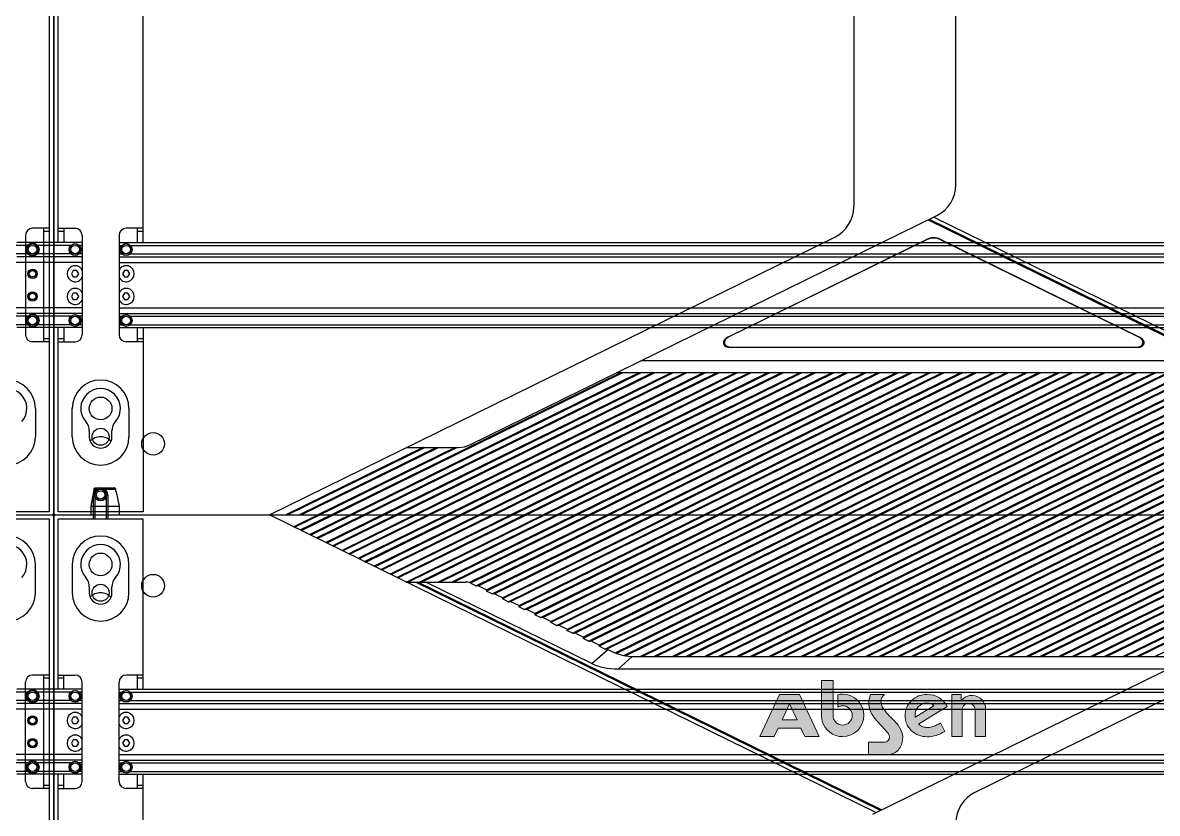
# Model space of a CAD drawing. Header units: millimetres. Extents: x 710 to 26878, y 589 to 5187.
# Drawn here: x 15394 to 15794, y 2819.8 to 3098.6 of the extents above; entities that cross this region are included whole.
import ezdxf

# ---------------------------------------------------------------- set-up
doc = ezdxf.new("R2010")
doc.units = ezdxf.units.MM
doc.layers.add('02___PRT_ALL_AXES', color=7, linetype='Continuous')
doc.layers.add('图层 1', color=7, linetype='Continuous', lineweight=18)

# ---------------------------------------------------------------- blocks, each defined once
blk = doc.blocks.new('6RYFH')
at = {"true_color": 0xf58220}
h = blk.add_hatch(color=30, dxfattribs=at)
edge = h.paths.add_edge_path()
edge.add_spline(control_points=[(11711.51, 2151.04), (11711.66, 2150.63), (11711.88, 2150.25), (11712.16, 2149.93), (11712.78, 2149.22), (11713.7, 2148.77), (11714.71, 2148.77), (11716.58, 2148.77), (11718.1, 2150.29), (11718.1, 2152.16), (11718.1, 2154.03), (11716.58, 2155.56), (11714.71, 2155.56), (11714.1, 2155.56), (11713.53, 2155.39), (11713.03, 2155.11), (11713.03, 2155.11), (11713.03, 2159.46), (11713.03, 2159.46), (11713.59, 2159.59), (11714.16, 2159.65), (11714.71, 2159.65), (11718.84, 2159.65), (11722.2, 2156.29), (11722.2, 2152.16), (11722.2, 2148.04), (11718.84, 2144.67), (11714.71, 2144.67), (11711.3, 2144.67), (11708.41, 2146.98), (11707.51, 2150.11), (11707.22, 2151.13), (11707.22, 2152.1), (11707.22, 2153.16), (11707.22, 2153.16), (11707.22, 2154.37), (11707.22, 2154.37), (11707.22, 2154.37), (11707.22, 2164.49), (11707.22, 2164.49), (11707.22, 2164.49), (11711.32, 2164.49), (11711.32, 2164.49), (11711.32, 2160.69), (11711.32, 2156.88), (11711.32, 2153.08), (11711.32, 2152.38), (11711.27, 2151.71), (11711.51, 2151.04)], knot_values=[0, 0, 0, 0, 1, 1, 1, 2, 2, 2, 3, 3, 3, 4, 4, 4, 5, 5, 5, 6, 6, 6, 7, 7, 7, 8, 8, 8, 9, 9, 9, 10, 10, 10, 11, 11, 11, 12, 12, 12, 13, 13, 13, 14, 14, 14, 15, 15, 15, 16, 16, 16, 16], degree=3, periodic=0)
h = blk.add_hatch(color=256)
h.paths.add_polyline_path([(11693.34, 2150.55), (11698.64, 2150.55), (11695.99, 2156.24)], flags=16)
h.paths.add_polyline_path([(11699.98, 2147.68), (11692, 2147.68), (11690.6, 2144.67), (11685.56, 2144.67), (11692.48, 2159.52), (11697.03, 2159.52), (11699.49, 2159.52), (11706.42, 2144.67), (11701.38, 2144.67)])
h = blk.add_hatch(color=256)
edge = h.paths.add_edge_path()
edge.add_spline(control_points=[(11724.47, 2159.52), (11724.47, 2159.52), (11729.52, 2159.52), (11729.52, 2159.52), (11727.79, 2158.28), (11727.91, 2156.23), (11729.03, 2154.6), (11729.37, 2154.1), (11729.79, 2153.59), (11730.21, 2153.08), (11731.61, 2151.41), (11733.12, 2150.29), (11734.29, 2148.69), (11735.78, 2146.64), (11736.4, 2144.36), (11735.41, 2141.81), (11734.9, 2140.5), (11733.98, 2139.4), (11732.75, 2138.83), (11731.82, 2138.4), (11730.75, 2138.24), (11729.64, 2138.24), (11729.64, 2138.24), (11723.81, 2138.24), (11723.81, 2138.24), (11723.81, 2138.24), (11723.81, 2142.74), (11723.81, 2142.74), (11723.81, 2142.74), (11729.46, 2142.74), (11729.46, 2142.74), (11729.46, 2142.74), (11729.46, 2142.74), (11729.46, 2142.74), (11729.46, 2142.74), (11729.47, 2142.74), (11729.47, 2142.74), (11729.47, 2142.74), (11729.47, 2142.74), (11729.47, 2142.74), (11729.47, 2142.74), (11729.48, 2142.74), (11729.48, 2142.74), (11730.47, 2142.75), (11731.27, 2143.55), (11731.27, 2144.54), (11731.27, 2145.4), (11730.58, 2146), (11730.07, 2146.59), (11728.77, 2148.07), (11727.4, 2149.59), (11726.67, 2150.34), (11724.07, 2153.04), (11723.35, 2156.12), (11724.47, 2159.52)], knot_values=[0, 0, 0, 0, 1, 1, 1, 2, 2, 2, 3, 3, 3, 4, 4, 4, 5, 5, 5, 6, 6, 6, 7, 7, 7, 8, 8, 8, 9, 9, 9, 10, 10, 10, 11, 11, 11, 12, 12, 12, 13, 13, 13, 14, 14, 14, 15, 15, 15, 16, 16, 16, 17, 17, 17, 18, 18, 18, 18], degree=3, periodic=0)
h = blk.add_hatch(color=256)
edge = h.paths.add_edge_path()
edge.add_spline(control_points=[(11750.7, 2146.54), (11749.71, 2145.9), (11748.7, 2145.42), (11747.69, 2145.11), (11746.67, 2144.78), (11745.61, 2144.63), (11744.52, 2144.63), (11743.44, 2144.63), (11742.44, 2144.81), (11741.51, 2145.17), (11740.58, 2145.53), (11739.75, 2146.06), (11739, 2146.76), (11738.25, 2147.47), (11737.68, 2148.28), (11737.29, 2149.18), (11736.9, 2150.09), (11736.7, 2151.05), (11736.7, 2152.08), (11736.7, 2153.11), (11736.89, 2154.08), (11737.28, 2154.97), (11737.66, 2155.86), (11738.23, 2156.67), (11739, 2157.39), (11739.75, 2158.11), (11740.57, 2158.65), (11741.48, 2159), (11742.38, 2159.35), (11743.4, 2159.52), (11744.52, 2159.52), (11746.04, 2159.52), (11747.4, 2159.16), (11748.6, 2158.43), (11749.81, 2157.7), (11750.8, 2156.64), (11751.58, 2155.24), (11751.58, 2155.24), (11741.48, 2149.08), (11741.48, 2149.08), (11741.91, 2148.68), (11742.4, 2148.38), (11742.94, 2148.18), (11743.47, 2147.98), (11744.06, 2147.88), (11744.7, 2147.88), (11745.35, 2147.88), (11746.04, 2148.01), (11746.77, 2148.27), (11747.5, 2148.53), (11748.32, 2148.95), (11749.24, 2149.53), (11749.24, 2149.53), (11750.7, 2146.54), (11750.7, 2146.54)], knot_values=[0, 0, 0, 0, 1, 1, 1, 2, 2, 2, 3, 3, 3, 4, 4, 4, 5, 5, 5, 6, 6, 6, 7, 7, 7, 8, 8, 8, 9, 9, 9, 10, 10, 10, 11, 11, 11, 12, 12, 12, 13, 13, 13, 14, 14, 14, 15, 15, 15, 16, 16, 16, 17, 17, 17, 18, 18, 18, 18], degree=3, periodic=0)
edge = h.paths.add_edge_path(flags=16)
edge.add_spline(control_points=[(11740.28, 2151.58), (11740.28, 2151.58), (11746.85, 2155.55), (11746.85, 2155.55), (11746.56, 2155.86), (11746.22, 2156.11), (11745.82, 2156.27), (11745.42, 2156.42), (11744.96, 2156.5), (11744.46, 2156.5), (11743.26, 2156.5), (11742.26, 2156.1), (11741.46, 2155.29), (11740.66, 2154.47), (11740.25, 2153.45), (11740.25, 2152.21), (11740.25, 2152.03), (11740.26, 2151.91), (11740.26, 2151.82), (11740.27, 2151.73), (11740.27, 2151.65), (11740.28, 2151.58)], knot_values=[0, 0, 0, 0, 1, 1, 1, 2, 2, 2, 3, 3, 3, 4, 4, 4, 5, 5, 5, 6, 6, 6, 7, 7, 7, 7], degree=3, periodic=0)
h = blk.add_hatch(color=256)
edge = h.paths.add_edge_path()
edge.add_spline(control_points=[(11753.19, 2144.67), (11753.19, 2144.67), (11753.19, 2159.52), (11753.19, 2159.52), (11753.19, 2159.52), (11756.52, 2159.52), (11756.52, 2159.52), (11756.52, 2159.52), (11756.52, 2157.32), (11756.52, 2157.32), (11757.68, 2158.7), (11758.85, 2159.25), (11760.62, 2159.19), (11761.58, 2159.19), (11763.09, 2158.56), (11763.85, 2157.65), (11764.58, 2156.72), (11765.11, 2155.95), (11765.11, 2154.24), (11765.11, 2154.24), (11765.11, 2144.67), (11765.11, 2144.67), (11765.11, 2144.67), (11761.47, 2144.67), (11761.47, 2144.67), (11761.47, 2144.67), (11761.47, 2152.99), (11761.47, 2152.99), (11761.47, 2153.47), (11761.47, 2154), (11761.39, 2154.49), (11761.33, 2154.88), (11761.11, 2155.31), (11760.79, 2155.65), (11759.86, 2156.65), (11758.15, 2156.62), (11757.3, 2155.52), (11756.84, 2154.93), (11756.8, 2154.36), (11756.8, 2152.91), (11756.8, 2152.91), (11756.8, 2144.67), (11756.8, 2144.67), (11756.8, 2144.67), (11753.19, 2144.67), (11753.19, 2144.67)], knot_values=[0, 0, 0, 0, 1, 1, 1, 2, 2, 2, 3, 3, 3, 4, 4, 4, 5, 5, 5, 6, 6, 6, 7, 7, 7, 8, 8, 8, 9, 9, 9, 10, 10, 10, 11, 11, 11, 12, 12, 12, 13, 13, 13, 14, 14, 14, 15, 15, 15, 15], degree=3, periodic=0)
at = {"color": 7, "linetype": 'Continuous'}
for p, q in [((11450.83, 2231.98), (11450.77, 2231.65)), ((11450.83, 2231.98), (11458.41, 2231.98)), ((11451.34, 2232.39), (11457.91, 2232.39)), ((11458.47, 2231.65), (11458.41, 2231.98)), ((11450.59, 2230.99), (11449.65, 2225.89)), ((11450.65, 2230.99), (11450.59, 2230.99)), ((11450.71, 2231.32), (11450.65, 2230.99)), ((11450.77, 2231.65), (11450.71, 2231.32)), ((11450.74, 2231.49), (11450.71, 2231.32)), ((11450.77, 2231.65), (11450.74, 2231.49)), ((11458.53, 2231.32), (11458.47, 2231.65)), ((11458.5, 2231.49), (11458.47, 2231.65)), ((11458.53, 2231.32), (11458.5, 2231.49)), ((11458.59, 2230.99), (11458.53, 2231.32)), ((11458.65, 2230.99), (11458.59, 2230.99)), ((11458.65, 2230.99), (11459.6, 2225.89)), ((11449.65, 2225.89), (11449.65, 2222.89)), ((11449.65, 2225.89), (11459.6, 2225.89)), ((11459.6, 2225.89), (11459.6, 2222.89)), ((11437.12, 2222.89), (11436.62, 2222.39)), ((11436.62, 1885.39), (11436.62, 2222.89)), ((11436.62, 2222.89), (12036.62, 2222.89)), ((11726.41, 2117.9), (11512.62, 2222.89)), ((11521.17, 2218.69), (11529.72, 2222.89)), ((11529.79, 2222.89), (11521.21, 2218.67)), ((11530.47, 2222.89), (11521.55, 2218.51)), ((11523.52, 2217.54), (11534.41, 2222.89)), ((11523.86, 2217.37), (11535.09, 2222.89)), ((11523.89, 2217.35), (11535.16, 2222.89)), ((11526.84, 2215.91), (11541.06, 2222.89)), ((11541.14, 2222.89), (11526.88, 2215.89)), ((11541.82, 2222.89), (11527.22, 2215.72)), ((11529.19, 2214.75), (11545.75, 2222.89)), ((11529.53, 2214.59), (11546.43, 2222.89)), ((11529.56, 2214.57), (11546.51, 2222.89)), ((11532.51, 2213.12), (11552.41, 2222.89)), ((11552.48, 2222.89), (11532.55, 2213.1)), ((11553.16, 2222.89), (11532.89, 2212.94)), ((11534.86, 2211.97), (11557.1, 2222.89)), ((11535.2, 2211.8), (11557.78, 2222.89)), ((11535.24, 2211.78), (11557.85, 2222.89)), ((11538.18, 2210.34), (11563.75, 2222.89)), ((11563.82, 2222.89), (11538.22, 2210.32)), ((11564.5, 2222.89), (11538.56, 2210.15)), ((11540.53, 2209.18), (11568.44, 2222.89)), ((11540.87, 2209.02), (11569.12, 2222.89)), ((11540.91, 2209), (11569.19, 2222.89)), ((11543.86, 2207.55), (11575.09, 2222.89)), ((11575.17, 2222.89), (11543.89, 2207.53)), ((11575.85, 2222.89), (11544.23, 2207.37)), ((11546.2, 2206.4), (11579.78, 2222.89)), ((11546.54, 2206.23), (11580.46, 2222.89)), ((11546.58, 2206.21), (11580.54, 2222.89)), ((11549.53, 2204.77), (11586.44, 2222.89)), ((11586.51, 2222.89), (11549.56, 2204.75)), ((11587.19, 2222.89), (11549.9, 2204.58)), ((11551.87, 2203.61), (11591.13, 2222.89)), ((11552.21, 2203.45), (11591.81, 2222.89)), ((11552.25, 2203.43), (11591.88, 2222.89)), ((11555.2, 2201.98), (11597.78, 2222.89)), ((11597.85, 2222.89), (11555.24, 2201.96)), ((11598.53, 2222.89), (11555.58, 2201.8)), ((11557.55, 2200.83), (11602.47, 2222.89)), ((11557.89, 2200.66), (11603.15, 2222.89)), ((11557.92, 2200.64), (11603.22, 2222.89)), ((11560.87, 2199.19), (11609.12, 2222.89)), ((11609.2, 2222.89), (11560.91, 2199.18)), ((11609.88, 2222.89), (11561.51, 2199.14)), ((11565.45, 2199.14), (11613.81, 2222.89)), ((11566.13, 2199.14), (11614.49, 2222.89)), ((11566.2, 2199.14), (11614.57, 2222.89)), ((11620.47, 2222.89), (11572.1, 2199.14)), ((11620.54, 2222.89), (11572.18, 2199.14)), ((11621.22, 2222.89), (11572.85, 2199.14)), ((11576.79, 2199.14), (11625.16, 2222.89)), ((11577.47, 2199.14), (11625.84, 2222.89)), ((11577.55, 2199.14), (11625.91, 2222.89)), ((11631.81, 2222.89), (11583.16, 2199)), ((11631.88, 2222.89), (11583.21, 2198.99)), ((11632.56, 2222.89), (11583.48, 2198.79)), ((11585.45, 2197.82), (11636.5, 2222.89)), ((11586.24, 2197.88), (11637.18, 2222.89)), ((11586.28, 2197.86), (11637.25, 2222.89)), ((11643.9, 2222.89), (11589.15, 2196)), ((11643.15, 2222.89), (11589.23, 2196.41)), ((11643.23, 2222.89), (11589.27, 2196.39)), ((11591.12, 2195.03), (11647.84, 2222.89)), ((11591.92, 2195.09), (11648.52, 2222.89)), ((11591.95, 2195.07), (11648.6, 2222.89)), ((11655.25, 2222.89), (11594.82, 2193.22)), ((11654.5, 2222.89), (11594.9, 2193.62)), ((11654.57, 2222.89), (11594.94, 2193.61)), ((11596.79, 2192.25), (11659.19, 2222.89)), ((11597.59, 2192.31), (11659.87, 2222.89)), ((11597.62, 2192.29), (11659.94, 2222.89)), ((11666.59, 2222.89), (11600.5, 2190.43)), ((11665.84, 2222.89), (11600.57, 2190.84)), ((11665.91, 2222.89), (11600.61, 2190.82)), ((11602.46, 2189.46), (11670.53, 2222.89)), ((11603.26, 2189.52), (11671.21, 2222.89)), ((11603.29, 2189.5), (11671.28, 2222.89)), ((11677.93, 2222.89), (11606.17, 2187.65)), ((11677.18, 2222.89), (11606.24, 2188.05)), ((11677.25, 2222.89), (11606.28, 2188.04)), ((11608.14, 2186.68), (11681.87, 2222.89)), ((11608.93, 2186.74), (11682.55, 2222.89)), ((11608.97, 2186.72), (11682.63, 2222.89)), ((11689.28, 2222.89), (11611.84, 2184.86)), ((11688.53, 2222.89), (11611.92, 2185.27)), ((11688.6, 2222.89), (11611.95, 2185.25)), ((11613.81, 2183.89), (11693.22, 2222.89)), ((11614.6, 2183.95), (11693.9, 2222.89)), ((11614.64, 2183.93), (11693.97, 2222.89)), ((11700.62, 2222.89), (11617.51, 2182.08)), ((11699.87, 2222.89), (11617.59, 2182.48)), ((11699.94, 2222.89), (11617.62, 2182.47)), ((11619.48, 2181.11), (11704.56, 2222.89)), ((11620.27, 2181.17), (11705.24, 2222.89)), ((11620.31, 2181.15), (11705.31, 2222.89)), ((11711.96, 2222.89), (11623.18, 2179.29)), ((11711.21, 2222.89), (11623.26, 2179.7)), ((11711.28, 2222.89), (11623.3, 2179.68)), ((11625.15, 2178.32), (11715.9, 2222.89)), ((11625.94, 2178.38), (11716.58, 2222.89)), ((11625.98, 2178.36), (11716.66, 2222.89)), ((11723.31, 2222.89), (11628.85, 2176.51)), ((11722.55, 2222.89), (11628.93, 2176.91)), ((11722.63, 2222.89), (11628.97, 2176.9)), ((11630.82, 2175.54), (11727.25, 2222.89)), ((11631.62, 2175.59), (11727.93, 2222.89)), ((11631.65, 2175.58), (11728, 2222.89)), ((11733.9, 2222.89), (11634.67, 2174.16)), ((11733.97, 2222.89), (11634.71, 2174.14)), ((11734.65, 2222.89), (11635, 2173.95)), ((11637.57, 2173.28), (11738.59, 2222.89)), ((11638.07, 2173.19), (11739.27, 2222.89)), ((11638.12, 2173.18), (11739.34, 2222.89)), ((11745.24, 2222.89), (11643.42, 2172.89)), ((11745.31, 2222.89), (11643.5, 2172.89)), ((11745.99, 2222.89), (11644.18, 2172.89)), ((11648.11, 2172.89), (11749.93, 2222.89)), ((11648.79, 2172.89), (11750.61, 2222.89)), ((11648.87, 2172.89), (11750.69, 2222.89)), ((11756.58, 2222.89), (11654.77, 2172.89)), ((11756.66, 2222.89), (11654.84, 2172.89)), ((11757.34, 2222.89), (11655.52, 2172.89)), ((11659.46, 2172.89), (11761.28, 2222.89)), ((11660.14, 2172.89), (11761.96, 2222.89)), ((11660.21, 2172.89), (11762.03, 2222.89)), ((11767.93, 2222.89), (11666.11, 2172.89)), ((11768, 2222.89), (11666.18, 2172.89)), ((11768.68, 2222.89), (11666.86, 2172.89)), ((11670.8, 2172.89), (11772.62, 2222.89)), ((11671.48, 2172.89), (11773.3, 2222.89)), ((11671.55, 2172.89), (11773.37, 2222.89)), ((11779.27, 2222.89), (11677.45, 2172.89)), ((11779.34, 2222.89), (11677.53, 2172.89)), ((11780.02, 2222.89), (11678.21, 2172.89)), ((11682.14, 2172.89), (11783.96, 2222.89)), ((11682.82, 2172.89), (11784.64, 2222.89)), ((11682.9, 2172.89), (11784.72, 2222.89)), ((11790.61, 2222.89), (11688.8, 2172.89)), ((11790.69, 2222.89), (11688.87, 2172.89)), ((11791.37, 2222.89), (11689.55, 2172.89)), ((11693.49, 2172.89), (11795.31, 2222.89)), ((11694.17, 2172.89), (11795.99, 2222.89)), ((11694.24, 2172.89), (11796.06, 2222.89)), ((11801.96, 2222.89), (11700.14, 2172.89)), ((11802.03, 2222.89), (11700.21, 2172.89)), ((11802.71, 2222.89), (11700.89, 2172.89)), ((11704.83, 2172.89), (11806.65, 2222.89)), ((11705.51, 2172.89), (11807.33, 2222.89)), ((11705.58, 2172.89), (11807.4, 2222.89)), ((11813.3, 2222.89), (11711.48, 2172.89)), ((11813.37, 2222.89), (11711.56, 2172.89)), ((11814.05, 2222.89), (11712.24, 2172.89)), ((11716.17, 2172.89), (11817.99, 2222.89)), ((11716.85, 2172.89), (11818.67, 2222.89)), ((11716.93, 2172.89), (11818.75, 2222.89)), ((11824.64, 2222.89), (11722.83, 2172.89)), ((11824.72, 2222.89), (11722.9, 2172.89)), ((11825.4, 2222.89), (11723.58, 2172.89)), ((11727.52, 2172.89), (11829.34, 2222.89)), ((11728.2, 2172.89), (11830.02, 2222.89)), ((11728.27, 2172.89), (11830.09, 2222.89)), ((11835.99, 2222.89), (11734.17, 2172.89)), ((11836.06, 2222.89), (11734.24, 2172.89)), ((11836.74, 2222.89), (11734.92, 2172.89)), ((11738.86, 2172.89), (11840.68, 2222.89)), ((11739.54, 2172.89), (11841.36, 2222.89)), ((11739.61, 2172.89), (11841.43, 2222.89)), ((11847.33, 2222.89), (11745.51, 2172.89)), ((11847.4, 2222.89), (11745.59, 2172.89)), ((11848.08, 2222.89), (11746.27, 2172.89)), ((11750.2, 2172.89), (11852.02, 2222.89)), ((11750.88, 2172.89), (11852.7, 2222.89)), ((11750.96, 2172.89), (11852.78, 2222.89)), ((11858.67, 2222.89), (11756.86, 2172.89)), ((11858.75, 2222.89), (11756.93, 2172.89)), ((11859.43, 2222.89), (11757.61, 2172.89)), ((11960.62, 2222.89), (11761.33, 2125.02)), ((11761.55, 2172.89), (11863.37, 2222.89)), ((11762.23, 2172.89), (11864.05, 2222.89)), ((11762.3, 2172.89), (11864.12, 2222.89)), ((11870.02, 2222.89), (11768.2, 2172.89)), ((11870.09, 2222.89), (11768.27, 2172.89)), ((11870.77, 2222.89), (11768.95, 2172.89)), ((11772.89, 2172.89), (11874.71, 2222.89)), ((11773.57, 2172.89), (11875.39, 2222.89)), ((11773.64, 2172.89), (11875.46, 2222.89)), ((11881.36, 2222.89), (11779.54, 2172.89)), ((11881.43, 2222.89), (11779.62, 2172.89)), ((11882.11, 2222.89), (11780.3, 2172.89)), ((11784.23, 2172.89), (11886.05, 2222.89)), ((11784.91, 2172.89), (11886.73, 2222.89)), ((11784.99, 2172.89), (11886.81, 2222.89)), ((11892.7, 2222.89), (11790.89, 2172.89)), ((11892.78, 2222.89), (11790.96, 2172.89)), ((11893.46, 2222.89), (11791.64, 2172.89)), ((11795.58, 2172.89), (11897.4, 2222.89)), ((11796.26, 2172.89), (11898.08, 2222.89)), ((11796.33, 2172.89), (11898.15, 2222.89)), ((11904.05, 2222.89), (11802.23, 2172.89)), ((11904.12, 2222.89), (11802.3, 2172.89)), ((11904.8, 2222.89), (11802.98, 2172.89)), ((11806.92, 2172.89), (11908.74, 2222.89)), ((11807.6, 2172.89), (11909.42, 2222.89)), ((11807.67, 2172.89), (11909.49, 2222.89)), ((11915.39, 2222.89), (11813.57, 2172.89)), ((11915.46, 2222.89), (11813.65, 2172.89)), ((11916.14, 2222.89), (11814.32, 2172.89)), ((11818.26, 2172.89), (11920.08, 2222.89)), ((11818.94, 2172.89), (11920.76, 2222.89)), ((11819.02, 2172.89), (11920.83, 2222.89)), ((11926.73, 2222.89), (11824.92, 2172.89)), ((11926.81, 2222.89), (11824.99, 2172.89)), ((12036.62, 2222.39), (12036.12, 2222.89)), ((12036.62, 2222.89), (12036.62, 1885.39)), ((11560.98, 2199.14), (11581.58, 2199.14)), ((11728, 2118.68), (11564.16, 2199.14)), ((11728.4, 2118.88), (11564.95, 2199.14)), ((11626.28, 2170.41), (11567.79, 2199.14)), ((11585.45, 2197.82), (11583.48, 2198.79)), ((11586.12, 2197.94), (11589.39, 2196.33)), ((11591.12, 2195.03), (11589.15, 2196)), ((11725.33, 2117.37), (11889.96, 2198.22)), ((11595.06, 2193.54), (11591.79, 2195.15)), ((11596.79, 2192.25), (11594.82, 2193.22)), ((11600.74, 2190.76), (11597.46, 2192.37)), ((11602.46, 2189.46), (11600.5, 2190.43)), ((11606.41, 2187.97), (11603.13, 2189.58)), ((11608.14, 2186.68), (11606.17, 2187.65)), ((11612.08, 2185.19), (11608.8, 2186.8)), ((11613.81, 2183.89), (11611.84, 2184.86)), ((11617.75, 2182.4), (11614.48, 2184.01)), ((11619.48, 2181.11), (11617.51, 2182.08)), ((11623.42, 2179.62), (11620.15, 2181.23)), ((11625.15, 2178.32), (11623.18, 2179.29)), ((11629.09, 2176.83), (11625.82, 2178.44)), ((11630.82, 2175.54), (11628.85, 2176.51)), ((11626.28, 2170.41), (11631.98, 2175.41)), ((11631.49, 2175.66), (11633.37, 2174.73)), ((11640.55, 2172.91), (11635.65, 2168.6)), ((11641.31, 2172.89), (11838.38, 2172.89)), ((11635.65, 2168.6), (11829.66, 2168.6)), ((11754.62, 2001.68), (11754.62, 2114.25)), ((11718.62, 2106.6), (11718.62, 1994.03)), ((11583.28, 1910.06), (11747.91, 1990.91)), ((11744.84, 1989.4), (11908.29, 1909.14)), ((11745.24, 1989.6), (11909.08, 1909.14)), ((11746.83, 1990.38), (11960.62, 1885.39)), ((11512.62, 1885.39), (11711.91, 1983.26)), ((11674.26, 1948.06), (11744.27, 1982.44)), ((11744.27, 1982.35), (11674.61, 1948.14)), ((11744.27, 1982.35), (11744.27, 1982.44)), ((11749.38, 1982.35), (11749.38, 1982.44)), ((11749.38, 1982.44), (11819.4, 1948.06)), ((11749.38, 1982.35), (11819.05, 1948.14)), ((11674.61, 1948.14), (11674.26, 1948.06)), ((11819.05, 1948.14), (11819.4, 1948.06)), ((11675.46, 1944.47), (11675.11, 1944.39)), ((11818.55, 1944.39), (11675.11, 1944.39)), ((11675.46, 1944.47), (11818.2, 1944.47)), ((11818.2, 1944.47), (11818.55, 1944.39)), ((11837.59, 1939.68), (11643.58, 1939.68)), ((11534.41, 1885.39), (11636.23, 1935.39)), ((11535.09, 1885.39), (11636.91, 1935.39)), ((11535.16, 1885.39), (11636.98, 1935.39)), ((11642.88, 1935.39), (11541.06, 1885.39)), ((11642.95, 1935.39), (11541.14, 1885.39)), ((11643.63, 1935.39), (11541.82, 1885.39)), ((11545.75, 1885.39), (11647.57, 1935.39)), ((11546.43, 1885.39), (11648.25, 1935.39)), ((11546.51, 1885.39), (11648.33, 1935.39)), ((11654.22, 1935.39), (11552.41, 1885.39)), ((11654.3, 1935.39), (11552.48, 1885.39)), ((11654.98, 1935.39), (11553.16, 1885.39)), ((11557.1, 1885.39), (11658.92, 1935.39)), ((11557.78, 1885.39), (11659.6, 1935.39)), ((11557.85, 1885.39), (11659.67, 1935.39)), ((11665.57, 1935.39), (11563.75, 1885.39)), ((11665.64, 1935.39), (11563.82, 1885.39)), ((11666.32, 1935.39), (11564.5, 1885.39)), ((11568.44, 1885.39), (11670.26, 1935.39)), ((11569.12, 1885.39), (11670.94, 1935.39)), ((11569.19, 1885.39), (11671.01, 1935.39)), ((11676.91, 1935.39), (11575.09, 1885.39)), ((11676.98, 1935.39), (11575.17, 1885.39)), ((11677.66, 1935.39), (11575.84, 1885.39)), ((11579.78, 1885.39), (11681.6, 1935.39)), ((11580.46, 1885.39), (11682.28, 1935.39)), ((11580.54, 1885.39), (11682.35, 1935.39)), ((11688.25, 1935.39), (11586.44, 1885.39)), ((11688.33, 1935.39), (11586.51, 1885.39)), ((11689.01, 1935.39), (11587.19, 1885.39)), ((11591.13, 1885.39), (11692.95, 1935.39)), ((11591.81, 1885.39), (11693.63, 1935.39)), ((11591.88, 1885.39), (11693.7, 1935.39)), ((11699.6, 1935.39), (11597.78, 1885.39)), ((11699.67, 1935.39), (11597.85, 1885.39)), ((11700.35, 1935.39), (11598.53, 1885.39)), ((11602.47, 1885.39), (11704.29, 1935.39)), ((11603.15, 1885.39), (11704.97, 1935.39)), ((11603.22, 1885.39), (11705.04, 1935.39)), ((11710.94, 1935.39), (11609.12, 1885.39)), ((11711.01, 1935.39), (11609.19, 1885.39)), ((11711.69, 1935.39), (11609.87, 1885.39)), ((11613.81, 1885.39), (11715.63, 1935.39)), ((11614.49, 1885.39), (11716.31, 1935.39)), ((11614.57, 1885.39), (11716.38, 1935.39)), ((11722.28, 1935.39), (11620.47, 1885.39)), ((11722.36, 1935.39), (11620.54, 1885.39)), ((11723.04, 1935.39), (11621.22, 1885.39)), ((11625.16, 1885.39), (11726.98, 1935.39)), ((11625.84, 1885.39), (11727.65, 1935.39)), ((11625.91, 1885.39), (11727.73, 1935.39)), ((11733.63, 1935.39), (11631.81, 1885.39)), ((11733.7, 1935.39), (11631.88, 1885.39)), ((11734.38, 1935.39), (11632.56, 1885.39)), ((11831.93, 1935.39), (11634.86, 1935.39)), ((11636.5, 1885.39), (11738.32, 1935.39)), ((11637.18, 1885.39), (11739, 1935.39)), ((11637.25, 1885.39), (11739.07, 1935.39)), ((11744.97, 1935.39), (11643.15, 1885.39)), ((11745.04, 1935.39), (11643.22, 1885.39)), ((11745.72, 1935.39), (11643.9, 1885.39)), ((11647.84, 1885.39), (11749.66, 1935.39)), ((11648.52, 1885.39), (11750.34, 1935.39)), ((11648.6, 1885.39), (11750.41, 1935.39)), ((11756.31, 1935.39), (11654.49, 1885.39)), ((11756.39, 1935.39), (11654.57, 1885.39)), ((11757.07, 1935.39), (11655.25, 1885.39)), ((11659.19, 1885.39), (11761, 1935.39)), ((11659.87, 1885.39), (11761.68, 1935.39)), ((11659.94, 1885.39), (11761.76, 1935.39)), ((11767.66, 1935.39), (11665.84, 1885.39)), ((11767.73, 1935.39), (11665.91, 1885.39)), ((11768.41, 1935.39), (11666.59, 1885.39)), ((11670.53, 1885.39), (11772.35, 1935.39)), ((11671.21, 1885.39), (11773.03, 1935.39)), ((11671.28, 1885.39), (11773.1, 1935.39)), ((11779, 1935.39), (11677.18, 1885.39)), ((11779.07, 1935.39), (11677.25, 1885.39)), ((11779.75, 1935.39), (11677.93, 1885.39)), ((11681.87, 1885.39), (11783.69, 1935.39)), ((11682.55, 1885.39), (11784.37, 1935.39)), ((11682.63, 1885.39), (11784.44, 1935.39)), ((11790.34, 1935.39), (11688.52, 1885.39)), ((11790.42, 1935.39), (11688.6, 1885.39)), ((11791.1, 1935.39), (11689.28, 1885.39)), ((11693.22, 1885.39), (11795.03, 1935.39)), ((11693.9, 1885.39), (11795.71, 1935.39)), ((11693.97, 1885.39), (11795.79, 1935.39)), ((11801.69, 1935.39), (11699.87, 1885.39)), ((11801.76, 1935.39), (11699.94, 1885.39)), ((11802.44, 1935.39), (11700.62, 1885.39)), ((11704.56, 1885.39), (11806.38, 1935.39)), ((11705.24, 1885.39), (11807.06, 1935.39)), ((11705.31, 1885.39), (11807.13, 1935.39)), ((11813.03, 1935.39), (11711.21, 1885.39)), ((11813.1, 1935.39), (11711.28, 1885.39)), ((11813.78, 1935.39), (11711.96, 1885.39)), ((11715.9, 1885.39), (11817.72, 1935.39)), ((11716.58, 1885.39), (11818.4, 1935.39)), ((11716.66, 1885.39), (11818.47, 1935.39)), ((11824.37, 1935.39), (11722.55, 1885.39)), ((11824.45, 1935.39), (11722.63, 1885.39)), ((11825.13, 1935.39), (11723.31, 1885.39)), ((11727.25, 1885.39), (11829.06, 1935.39)), ((11727.93, 1885.39), (11829.74, 1935.39)), ((11728, 1885.39), (11829.82, 1935.39)), ((11835.12, 1935.1), (11733.9, 1885.39)), ((11835.18, 1935.09), (11733.97, 1885.39)), ((11835.67, 1935), (11734.65, 1885.39)), ((11738.59, 1885.39), (11838.24, 1934.33)), ((11739.27, 1885.39), (11838.53, 1934.14)), ((11739.34, 1885.39), (11838.57, 1934.12)), ((11841.59, 1932.7), (11745.24, 1885.39)), ((11841.62, 1932.68), (11745.31, 1885.39)), ((11842.42, 1932.74), (11745.99, 1885.39)), ((11749.93, 1885.39), (11844.39, 1931.77)), ((11750.61, 1885.39), (11844.27, 1931.38)), ((11750.69, 1885.39), (11844.31, 1931.37)), ((11847.26, 1929.92), (11756.58, 1885.39)), ((11847.3, 1929.9), (11756.66, 1885.39)), ((11848.09, 1929.96), (11757.34, 1885.39)), ((11761.28, 1885.39), (11850.06, 1928.99)), ((11761.96, 1885.39), (11849.94, 1928.6)), ((11762.03, 1885.39), (11849.98, 1928.58)), ((11852.93, 1927.13), (11767.93, 1885.39)), ((11852.97, 1927.11), (11768, 1885.39)), ((11853.76, 1927.17), (11768.68, 1885.39)), ((11772.62, 1885.39), (11855.73, 1926.2)), ((11773.3, 1885.39), (11855.62, 1925.81)), ((11773.37, 1885.39), (11855.65, 1925.8)), ((11858.6, 1924.35), (11779.27, 1885.39)), ((11858.64, 1924.33), (11779.34, 1885.39)), ((11859.43, 1924.39), (11780.02, 1885.39)), ((11783.96, 1885.39), (11861.4, 1923.42)), ((11784.64, 1885.39), (11861.29, 1923.03)), ((11784.72, 1885.39), (11861.32, 1923.01)), ((11864.27, 1921.56), (11790.61, 1885.39)), ((11864.31, 1921.54), (11790.69, 1885.39)), ((11865.1, 1921.6), (11791.37, 1885.39)), ((11795.31, 1885.39), (11867.07, 1920.63)), ((11795.99, 1885.39), (11866.96, 1920.24)), ((11796.06, 1885.39), (11867, 1920.23)), ((11869.95, 1918.78), (11801.96, 1885.39)), ((11869.98, 1918.76), (11802.03, 1885.39)), ((11870.78, 1918.81), (11802.71, 1885.39)), ((11806.65, 1885.39), (11872.75, 1917.85)), ((11807.33, 1885.39), (11872.63, 1917.46)), ((11807.4, 1885.39), (11872.67, 1917.44)), ((11875.62, 1915.99), (11813.3, 1885.39)), ((11875.65, 1915.97), (11813.37, 1885.39)), ((11876.45, 1916.03), (11814.05, 1885.39)), ((11817.99, 1885.39), (11878.42, 1915.06)), ((11818.67, 1885.39), (11878.3, 1914.67)), ((11818.75, 1885.39), (11878.34, 1914.65)), ((11881.29, 1913.21), (11824.64, 1885.39)), ((11881.33, 1913.19), (11824.72, 1885.39)), ((11882.12, 1913.24), (11825.4, 1885.39)), ((11566.74, 1909.14), (11518.38, 1885.39)), ((11566.81, 1909.14), (11518.45, 1885.39)), ((11567.49, 1909.14), (11519.13, 1885.39)), ((11523.07, 1885.39), (11571.43, 1909.14)), ((11523.75, 1885.39), (11572.11, 1909.14)), ((11523.82, 1885.39), (11572.18, 1909.14)), ((11578.08, 1909.14), (11529.72, 1885.39)), ((11578.16, 1909.14), (11529.79, 1885.39)), ((11578.84, 1909.14), (11530.47, 1885.39)), ((11560.98, 1909.14), (11579.31, 1909.14)), ((11436.62, 1885.89), (11437.12, 1885.39)), ((11436.62, 1885.39), (12036.62, 1885.39)), ((12036.12, 1885.39), (12036.62, 1885.89))]:
    blk.add_line(p, q, dxfattribs=at)
blk.add_line((11711.51, 2151.04), (11711.51, 2151.04))
blk.add_line((11711.51, 2151.04), (11711.51, 2151.04))
blk.add_line((11711.51, 2151.04), (11711.51, 2151.04))
for centre, radius in [((11471.62, 2197.89), 4), ((11453.12, 2195.39), 3), ((11453.12, 1912.89), 3), ((11471.62, 1910.39), 4)]:
    blk.add_circle(centre, radius, dxfattribs=at)
for centre, radius, start, end in [((11457.91, 2231.87), 0.522, 77.0352, 89.9936), ((11581.58, 2190.14), 9, 77.6267, 90), ((11641.31, 2190.89), 18, 243.8457, 249.3822), ((11641.31, 2190.89), 18, 251.4761, 270), ((11766.62, 2114.25), 12, 116.1543, 180), ((11742.62, 2001.68), 12, 296.1543, 0), ((11706.62, 1994.03), 12, 296.1543, 0), ((11579.31, 1918.14), 9, 270, 296.1543)]:
    blk.add_arc(centre, radius, start, end, dxfattribs=at)
for centre, major_axis, ratio, start_param, end_param in [((11585.52, 2199.79), (2.07, 0.98), 0.130507, 2.846583, 3.244909), ((11587.49, 2198.82), (2.07, 0.98), 0.130507, -3.038276, -2.358602), ((11591.19, 2197), (2.07, 0.98), 0.130507, 2.565236, 3.244909), ((11593.16, 2196.04), (2.07, 0.98), 0.130507, -3.038276, -2.358602), ((11596.87, 2194.22), (2.07, 0.98), 0.130507, 2.565236, 3.244909), ((11598.83, 2193.25), (2.07, 0.98), 0.130507, -3.038276, -2.358602), ((11602.54, 2191.43), (2.07, 0.98), 0.130507, 2.565236, 3.244909), ((11604.51, 2190.47), (2.07, 0.98), 0.130507, -3.038276, -2.358602), ((11608.21, 2188.65), (2.07, 0.98), 0.130507, 2.565236, 3.244909), ((11610.18, 2187.68), (2.07, 0.98), 0.130507, -3.038276, -2.358602), ((11613.88, 2185.86), (2.07, 0.98), 0.130507, 2.565236, 3.244909), ((11615.85, 2184.9), (2.07, 0.98), 0.130507, -3.038276, -2.358602), ((11619.55, 2183.08), (2.07, 0.98), 0.130507, 2.565236, 3.244909), ((11621.52, 2182.11), (2.07, 0.98), 0.130507, -3.038276, -2.358602), ((11625.22, 2180.29), (2.07, 0.98), 0.130507, 2.565236, 3.244909), ((11627.19, 2179.33), (2.07, 0.98), 0.130507, -3.038276, -2.358602), ((11630.9, 2177.51), (2.07, 0.98), 0.130507, 2.565236, 3.244909), ((11632.86, 2176.54), (2.07, 0.98), 0.130507, -3.038276, -2.358602), ((11974, 2481.38), (345.95, 303.53), 0.152098, -3.034155, -3.027155), ((11968.63, 2476.66), (345.95, 303.53), 0.152098, -3.07842, -2.969946), ((11746.83, 1976.77), (0, 6.26), 0.958217, -0.439814, 0.439814), ((11746.83, 1976.68), (0, 6.26), 0.958217, -0.439814, 0.439814), ((11675.71, 1946.46), (3.02, 0.7), 0.645172, 1.916386, 4.366799), ((11676.06, 1946.54), (-3.02, -0.7), 0.645172, -1.225206, 1.225206), ((11817.6, 1946.54), (3.02, -0.7), 0.645172, -1.225206, 1.225206), ((11817.95, 1946.46), (3.02, -0.7), 0.645172, -1.225206, 1.225206)]:
    blk.add_ellipse(centre, major_axis=major_axis, ratio=ratio, start_param=start_param, end_param=end_param, dxfattribs=at)
for points, knots in [([(11450.83, 2231.98), (11450.84, 2231.99), (11450.84, 2232.03), (11450.86, 2232.06), (11450.87, 2232.09)], [0, 0, 0, 0, 0.249866, 1, 1, 1, 1]), ([(11450.87, 2232.09), (11450.88, 2232.11), (11450.89, 2232.14), (11450.92, 2232.17), (11450.93, 2232.19)], [0, 0, 0, 0, 0.500081, 1, 1, 1, 1]), ([(11450.93, 2232.19), (11450.94, 2232.2), (11450.96, 2232.23), (11450.99, 2232.26), (11451.01, 2232.27)], [0, 0, 0, 0, 0.499978, 1, 1, 1, 1]), ([(11451.01, 2232.27), (11451.02, 2232.29), (11451.05, 2232.31), (11451.09, 2232.33), (11451.11, 2232.34)], [0, 0, 0, 0, 0.500013, 1, 1, 1, 1]), ([(11451.11, 2232.34), (11451.12, 2232.35), (11451.16, 2232.36), (11451.2, 2232.37), (11451.22, 2232.38)], [0, 0, 0, 0, 0.499911, 1, 1, 1, 1]), ([(11451.22, 2232.38), (11451.23, 2232.38), (11451.27, 2232.39), (11451.31, 2232.39), (11451.34, 2232.39)], [0, 0, 0, 0, 0.250382, 1, 1, 1, 1]), ([(11458.02, 2232.38), (11458.04, 2232.37), (11458.08, 2232.36), (11458.12, 2232.35), (11458.13, 2232.34)], [0, 0, 0, 0, 0.500089, 1, 1, 1, 1]), ([(11458.13, 2232.34), (11458.15, 2232.33), (11458.19, 2232.31), (11458.22, 2232.29), (11458.23, 2232.27)], [0, 0, 0, 0, 0.499987, 1, 1, 1, 1]), ([(11458.23, 2232.27), (11458.25, 2232.26), (11458.28, 2232.23), (11458.3, 2232.2), (11458.31, 2232.19)], [0, 0, 0, 0, 0.500022, 1, 1, 1, 1]), ([(11458.31, 2232.19), (11458.33, 2232.17), (11458.35, 2232.14), (11458.37, 2232.11), (11458.37, 2232.09)], [0, 0, 0, 0, 0.499919, 1, 1, 1, 1]), ([(11458.37, 2232.09), (11458.38, 2232.08), (11458.39, 2232.05), (11458.4, 2232.01), (11458.41, 2231.98)], [0, 0, 0, 0, 0.250397, 1, 1, 1, 1]), ([(11635, 2173.95), (11634.99, 2173.95), (11634.98, 2173.96), (11634.97, 2173.96), (11634.96, 2173.97), (11634.96, 2173.98), (11634.95, 2173.99), (11634.95, 2174), (11634.95, 2174.02), (11634.96, 2174.03), (11634.97, 2174.04), (11634.97, 2174.04)], [0, 0, 0, 0, 0.126258, 0.252416, 0.378065, 0.440847, 0.503376, 0.627544, 0.751631, 0.875774, 1, 1, 1, 1])]:
    blk.add_open_spline(points, degree=3, knots=knots, dxfattribs=at)
at = {"layer": '图层 1', "lineweight": 0}
for points in [[(11699.98, 2147.68), (11692, 2147.68), (11690.6, 2144.67), (11685.56, 2144.67), (11692.48, 2159.52), (11697.03, 2159.52), (11699.49, 2159.52), (11706.42, 2144.67), (11701.38, 2144.67), (11699.98, 2147.68)], [(11693.34, 2150.55), (11698.64, 2150.55), (11695.99, 2156.24), (11693.34, 2150.55)]]:
    blk.add_lwpolyline(points, dxfattribs=at)
at = {"layer": '图层 1', "color": 30, "lineweight": 0, "true_color": 0xf58220}
blk.add_open_spline([(11711.51, 2151.04), (11711.66, 2150.63), (11711.88, 2150.25), (11712.16, 2149.93), (11712.78, 2149.22), (11713.7, 2148.77), (11714.71, 2148.77), (11716.58, 2148.77), (11718.1, 2150.29), (11718.1, 2152.16), (11718.1, 2154.03), (11716.58, 2155.56), (11714.71, 2155.56), (11714.1, 2155.56), (11713.53, 2155.39), (11713.03, 2155.11), (11713.03, 2155.11), (11713.03, 2159.46), (11713.03, 2159.46), (11713.59, 2159.59), (11714.16, 2159.65), (11714.71, 2159.65), (11718.84, 2159.65), (11722.2, 2156.29), (11722.2, 2152.16), (11722.2, 2148.04), (11718.84, 2144.67), (11714.71, 2144.67), (11711.3, 2144.67), (11708.41, 2146.98), (11707.51, 2150.11), (11707.22, 2151.13), (11707.22, 2152.1), (11707.22, 2153.16), (11707.22, 2153.16), (11707.22, 2154.37), (11707.22, 2154.37), (11707.22, 2154.37), (11707.22, 2164.49), (11707.22, 2164.49), (11707.22, 2164.49), (11711.32, 2164.49), (11711.32, 2164.49), (11711.32, 2160.69), (11711.32, 2156.88), (11711.32, 2153.08), (11711.32, 2152.38), (11711.27, 2151.71), (11711.51, 2151.04)], degree=3, knots=[0, 0, 0, 0, 1, 1, 1, 2, 2, 2, 3, 3, 3, 4, 4, 4, 5, 5, 5, 6, 6, 6, 7, 7, 7, 8, 8, 8, 9, 9, 9, 10, 10, 10, 11, 11, 11, 12, 12, 12, 13, 13, 13, 14, 14, 14, 15, 15, 15, 16, 16, 16, 16], dxfattribs=at)
at = {"layer": '图层 1', "lineweight": 0}
for points, knots in [([(11724.47, 2159.52), (11724.47, 2159.52), (11729.52, 2159.52), (11729.52, 2159.52), (11727.79, 2158.28), (11727.91, 2156.23), (11729.03, 2154.6), (11729.37, 2154.1), (11729.79, 2153.59), (11730.21, 2153.08), (11731.61, 2151.41), (11733.12, 2150.29), (11734.29, 2148.69), (11735.78, 2146.64), (11736.4, 2144.36), (11735.41, 2141.81), (11734.9, 2140.5), (11733.98, 2139.4), (11732.75, 2138.83), (11731.82, 2138.4), (11730.75, 2138.24), (11729.64, 2138.24), (11729.64, 2138.24), (11723.81, 2138.24), (11723.81, 2138.24), (11723.81, 2138.24), (11723.81, 2142.74), (11723.81, 2142.74), (11723.81, 2142.74), (11729.46, 2142.74), (11729.46, 2142.74), (11729.46, 2142.74), (11729.46, 2142.74), (11729.46, 2142.74), (11729.46, 2142.74), (11729.47, 2142.74), (11729.47, 2142.74), (11729.47, 2142.74), (11729.47, 2142.74), (11729.47, 2142.74), (11729.47, 2142.74), (11729.48, 2142.74), (11729.48, 2142.74), (11730.47, 2142.75), (11731.27, 2143.55), (11731.27, 2144.54), (11731.27, 2145.4), (11730.58, 2146), (11730.07, 2146.59), (11728.77, 2148.07), (11727.4, 2149.59), (11726.67, 2150.34), (11724.07, 2153.04), (11723.35, 2156.12), (11724.47, 2159.52)], [0, 0, 0, 0, 1, 1, 1, 2, 2, 2, 3, 3, 3, 4, 4, 4, 5, 5, 5, 6, 6, 6, 7, 7, 7, 8, 8, 8, 9, 9, 9, 10, 10, 10, 11, 11, 11, 12, 12, 12, 13, 13, 13, 14, 14, 14, 15, 15, 15, 16, 16, 16, 17, 17, 17, 18, 18, 18, 18]), ([(11750.7, 2146.54), (11749.71, 2145.9), (11748.7, 2145.42), (11747.69, 2145.11), (11746.67, 2144.78), (11745.61, 2144.63), (11744.52, 2144.63), (11743.44, 2144.63), (11742.44, 2144.81), (11741.51, 2145.17), (11740.58, 2145.53), (11739.75, 2146.06), (11739, 2146.76), (11738.25, 2147.47), (11737.68, 2148.28), (11737.29, 2149.18), (11736.9, 2150.09), (11736.7, 2151.05), (11736.7, 2152.08), (11736.7, 2153.11), (11736.89, 2154.08), (11737.28, 2154.97), (11737.66, 2155.86), (11738.23, 2156.67), (11739, 2157.39), (11739.75, 2158.11), (11740.57, 2158.65), (11741.48, 2159), (11742.38, 2159.35), (11743.4, 2159.52), (11744.52, 2159.52), (11746.04, 2159.52), (11747.4, 2159.16), (11748.6, 2158.43), (11749.81, 2157.7), (11750.8, 2156.64), (11751.58, 2155.24), (11751.58, 2155.24), (11741.48, 2149.08), (11741.48, 2149.08), (11741.91, 2148.68), (11742.4, 2148.38), (11742.94, 2148.18), (11743.47, 2147.98), (11744.06, 2147.88), (11744.7, 2147.88), (11745.35, 2147.88), (11746.04, 2148.01), (11746.77, 2148.27), (11747.5, 2148.53), (11748.32, 2148.95), (11749.24, 2149.53), (11749.24, 2149.53), (11750.7, 2146.54), (11750.7, 2146.54)], [0, 0, 0, 0, 1, 1, 1, 2, 2, 2, 3, 3, 3, 4, 4, 4, 5, 5, 5, 6, 6, 6, 7, 7, 7, 8, 8, 8, 9, 9, 9, 10, 10, 10, 11, 11, 11, 12, 12, 12, 13, 13, 13, 14, 14, 14, 15, 15, 15, 16, 16, 16, 17, 17, 17, 18, 18, 18, 18]), ([(11740.28, 2151.58), (11740.28, 2151.58), (11746.85, 2155.55), (11746.85, 2155.55), (11746.56, 2155.86), (11746.22, 2156.11), (11745.82, 2156.27), (11745.42, 2156.42), (11744.96, 2156.5), (11744.46, 2156.5), (11743.26, 2156.5), (11742.26, 2156.1), (11741.46, 2155.29), (11740.66, 2154.47), (11740.25, 2153.45), (11740.25, 2152.21), (11740.25, 2152.03), (11740.26, 2151.91), (11740.26, 2151.82), (11740.27, 2151.73), (11740.27, 2151.65), (11740.28, 2151.58)], [0, 0, 0, 0, 1, 1, 1, 2, 2, 2, 3, 3, 3, 4, 4, 4, 5, 5, 5, 6, 6, 6, 7, 7, 7, 7]), ([(11753.19, 2144.67), (11753.19, 2144.67), (11753.19, 2159.52), (11753.19, 2159.52), (11753.19, 2159.52), (11756.52, 2159.52), (11756.52, 2159.52), (11756.52, 2159.52), (11756.52, 2157.32), (11756.52, 2157.32), (11757.68, 2158.7), (11758.85, 2159.25), (11760.62, 2159.19), (11761.58, 2159.19), (11763.09, 2158.56), (11763.85, 2157.65), (11764.58, 2156.72), (11765.11, 2155.95), (11765.11, 2154.24), (11765.11, 2154.24), (11765.11, 2144.67), (11765.11, 2144.67), (11765.11, 2144.67), (11761.47, 2144.67), (11761.47, 2144.67), (11761.47, 2144.67), (11761.47, 2152.99), (11761.47, 2152.99), (11761.47, 2153.47), (11761.47, 2154), (11761.39, 2154.49), (11761.33, 2154.88), (11761.11, 2155.31), (11760.79, 2155.65), (11759.86, 2156.65), (11758.15, 2156.62), (11757.3, 2155.52), (11756.84, 2154.93), (11756.8, 2154.36), (11756.8, 2152.91), (11756.8, 2152.91), (11756.8, 2144.67), (11756.8, 2144.67), (11756.8, 2144.67), (11753.19, 2144.67), (11753.19, 2144.67)], [0, 0, 0, 0, 1, 1, 1, 2, 2, 2, 3, 3, 3, 4, 4, 4, 5, 5, 5, 6, 6, 6, 7, 7, 7, 8, 8, 8, 9, 9, 9, 10, 10, 10, 11, 11, 11, 12, 12, 12, 13, 13, 13, 14, 14, 14, 15, 15, 15, 15])]:
    blk.add_open_spline(points, degree=3, knots=knots, dxfattribs=at)
blk = doc.blocks.new('*U76')
blk.add_blockref('6RYFH', (-11736.62, -2058.89))
blk = doc.blocks.new('*U77')
at = {"color": 0, "linetype": 'ByBlock', "lineweight": -2, "transparency": 16777216}
for p in [(0, 675), (600, 675), (0, 337.5), (600, 337.5)]:
    blk.add_blockref('*U76', p, dxfattribs=at)
blk = doc.blocks.new('dfx')
at = {"color": 114, "linetype": 'Continuous', "lineweight": -3, "true_color": 0x139b48}
for p, q in [((13138.48, 8861.23), (13138.48, 8869.73)), ((13143.48, 8869.73), (13143.48, 8861.23)), ((13125.98, 8801.23), (13125.98, 8861.23)), ((13155.98, 8861.23), (13125.98, 8861.23)), ((13155.98, 8801.23), (13155.98, 8861.23)), ((13722.98, 8861.23), (13692.98, 8861.23)), ((13722.98, 8188.73), (13722.98, 8861.23)), ((13130.98, 8845.23), (13130.98, 8835.23)), ((13150.98, 8835.23), (13150.98, 8845.23)), ((13717.98, 8835.23), (13717.98, 8845.23)), ((13136.98, 8837.29), (13136.98, 8835.23)), ((13144.98, 8835.23), (13144.98, 8837.29)), ((13125.98, 8806.23), (13131.98, 8806.23)), ((13125.98, 8805.23), (13127.98, 8805.23)), ((13127.98, 8801.23), (13127.98, 8806.23)), ((13155.98, 8806.23), (13149.98, 8806.23)), ((13153.98, 8801.23), (13153.98, 8806.23)), ((13153.98, 8805.23), (13155.98, 8805.23)), ((13722.98, 8806.23), (13716.98, 8806.23)), ((13720.98, 8766.23), (13720.98, 8806.23)), ((13720.98, 8805.23), (13722.98, 8805.23)), ((13115.51, 8800.23), (13110.98, 8800.23)), ((13134.48, 8801.23), (13111.48, 8801.23)), ((13134.48, 8800.23), (13133.45, 8800.23)), ((13134.48, 8768.73), (13134.48, 8803.73)), ((13147.48, 8768.73), (13147.48, 8803.73)), ((13147.48, 8801.23), (13701.48, 8801.23)), ((13147.48, 8800.23), (13148.51, 8800.23)), ((13714.48, 8768.73), (13714.48, 8803.73)), ((13115.51, 8797.23), (13110.98, 8797.23)), ((13134.48, 8796.23), (13111.48, 8796.23)), ((13134.48, 8797.23), (13133.45, 8797.23)), ((13147.48, 8797.23), (13148.51, 8797.23)), ((13147.48, 8796.23), (13701.48, 8796.23)), ((13134.48, 8794.23), (13110.98, 8794.23)), ((13147.48, 8794.23), (13701.48, 8794.23)), ((13131.34, 8791.34), (13130.69, 8790.23)), ((13130.69, 8790.23), (13131.34, 8789.11)), ((13132.63, 8791.34), (13131.34, 8791.34)), ((13131.34, 8789.11), (13132.63, 8789.11)), ((13133.27, 8790.23), (13132.63, 8791.34)), ((13132.63, 8789.11), (13133.27, 8790.23)), ((13149.34, 8791.34), (13148.69, 8790.23)), ((13148.69, 8790.23), (13149.34, 8789.11)), ((13150.63, 8791.34), (13149.34, 8791.34)), ((13149.34, 8789.11), (13150.63, 8789.11)), ((13151.27, 8790.23), (13150.63, 8791.34)), ((13150.63, 8789.11), (13151.27, 8790.23)), ((13131.34, 8783.34), (13130.69, 8782.23)), ((13130.69, 8782.23), (13131.34, 8781.11)), ((13132.63, 8783.34), (13131.34, 8783.34)), ((13131.34, 8781.11), (13132.63, 8781.11)), ((13133.27, 8782.23), (13132.63, 8783.34)), ((13132.63, 8781.11), (13133.27, 8782.23)), ((13149.34, 8783.34), (13148.69, 8782.23)), ((13148.69, 8782.23), (13149.34, 8781.11)), ((13150.63, 8783.34), (13149.34, 8783.34)), ((13149.34, 8781.11), (13150.63, 8781.11)), ((13151.27, 8782.23), (13150.63, 8783.34)), ((13150.63, 8781.11), (13151.27, 8782.23)), ((13134.48, 8778.23), (13110.98, 8778.23)), ((13134.48, 8776.23), (13111.48, 8776.23)), ((13147.48, 8778.23), (13701.48, 8778.23)), ((13147.48, 8776.23), (13701.48, 8776.23)), ((13115.51, 8775.23), (13110.98, 8775.23)), ((13115.51, 8772.23), (13110.98, 8772.23)), ((13134.48, 8775.23), (13133.45, 8775.23)), ((13134.48, 8772.23), (13133.45, 8772.23)), ((13147.48, 8775.23), (13148.51, 8775.23)), ((13147.48, 8772.23), (13148.51, 8772.23)), ((13134.48, 8771.23), (13111.48, 8771.23)), ((13125.98, 8283.73), (13125.98, 8771.23)), ((13127.98, 8766.23), (13127.98, 8771.23)), ((13147.48, 8771.23), (13701.48, 8771.23)), ((13153.98, 8766.23), (13153.98, 8771.23)), ((13155.98, 8283.73), (13155.98, 8771.23)), ((13127.98, 8767.23), (13125.98, 8767.23)), ((13125.98, 8766.23), (13131.98, 8766.23)), ((13155.98, 8766.23), (13149.98, 8766.23)), ((13155.98, 8767.23), (13153.98, 8767.23)), ((13722.98, 8766.23), (13716.98, 8766.23)), ((13722.98, 8767.23), (13720.98, 8767.23)), ((13125.98, 8288.73), (13131.98, 8288.73)), ((13127.98, 8288.73), (13127.98, 8283.73)), ((13155.98, 8288.73), (13149.98, 8288.73)), ((13153.98, 8283.73), (13153.98, 8288.73)), ((13722.98, 8288.73), (13716.98, 8288.73)), ((13720.98, 8248.73), (13720.98, 8288.73)), ((13125.98, 8287.73), (13127.98, 8287.73)), ((13134.48, 8286.23), (13134.48, 8251.23)), ((13147.48, 8286.23), (13147.48, 8251.23)), ((13153.98, 8287.73), (13155.98, 8287.73)), ((13714.48, 8286.23), (13714.48, 8251.23)), ((13720.98, 8287.73), (13722.98, 8287.73)), ((13115.51, 8282.73), (13110.98, 8282.73)), ((13134.48, 8283.73), (13111.48, 8283.73)), ((13134.48, 8282.73), (13133.45, 8282.73)), ((13147.48, 8283.73), (13701.48, 8283.73)), ((13147.48, 8282.73), (13148.51, 8282.73)), ((13115.51, 8279.73), (13110.98, 8279.73)), ((13134.48, 8276.73), (13110.98, 8276.73)), ((13134.48, 8278.73), (13111.48, 8278.73)), ((13134.48, 8279.73), (13133.45, 8279.73)), ((13147.48, 8279.73), (13148.51, 8279.73)), ((13147.48, 8278.73), (13701.48, 8278.73)), ((13147.48, 8276.73), (13701.48, 8276.73)), ((13131.34, 8273.84), (13130.69, 8272.73)), ((13130.69, 8272.73), (13131.34, 8271.61)), ((13132.63, 8273.84), (13131.34, 8273.84)), ((13133.27, 8272.73), (13132.63, 8273.84)), ((13132.63, 8271.61), (13133.27, 8272.73)), ((13149.34, 8273.84), (13148.69, 8272.73)), ((13148.69, 8272.73), (13149.34, 8271.61)), ((13150.63, 8273.84), (13149.34, 8273.84)), ((13151.27, 8272.73), (13150.63, 8273.84)), ((13150.63, 8271.61), (13151.27, 8272.73)), ((13131.34, 8271.61), (13132.63, 8271.61)), ((13149.34, 8271.61), (13150.63, 8271.61)), ((13131.34, 8265.84), (13130.69, 8264.73)), ((13130.69, 8264.73), (13131.34, 8263.61)), ((13132.63, 8265.84), (13131.34, 8265.84)), ((13133.27, 8264.73), (13132.63, 8265.84)), ((13132.63, 8263.61), (13133.27, 8264.73)), ((13149.34, 8265.84), (13148.69, 8264.73)), ((13148.69, 8264.73), (13149.34, 8263.61)), ((13150.63, 8265.84), (13149.34, 8265.84)), ((13151.27, 8264.73), (13150.63, 8265.84)), ((13150.63, 8263.61), (13151.27, 8264.73)), ((13134.48, 8260.73), (13110.98, 8260.73)), ((13131.34, 8263.61), (13132.63, 8263.61)), ((13147.48, 8260.73), (13701.48, 8260.73)), ((13149.34, 8263.61), (13150.63, 8263.61)), ((13115.51, 8257.73), (13110.98, 8257.73)), ((13134.48, 8258.73), (13111.48, 8258.73)), ((13134.48, 8257.73), (13133.45, 8257.73)), ((13147.48, 8258.73), (13701.48, 8258.73)), ((13147.48, 8257.73), (13148.51, 8257.73)), ((13115.51, 8254.73), (13110.98, 8254.73)), ((13134.48, 8253.73), (13111.48, 8253.73)), ((13125.98, 8188.73), (13125.98, 8253.73)), ((13127.98, 8253.73), (13127.98, 8248.73)), ((13134.48, 8254.73), (13133.45, 8254.73)), ((13147.48, 8254.73), (13148.51, 8254.73)), ((13147.48, 8253.73), (13701.48, 8253.73)), ((13153.98, 8248.73), (13153.98, 8253.73)), ((13155.98, 8253.73), (13155.98, 8188.73)), ((13127.98, 8249.73), (13125.98, 8249.73)), ((13125.98, 8248.73), (13131.98, 8248.73)), ((13155.98, 8248.73), (13149.98, 8248.73)), ((13155.98, 8249.73), (13153.98, 8249.73)), ((13722.98, 8248.73), (13716.98, 8248.73)), ((13722.98, 8249.73), (13720.98, 8249.73)), ((13155.98, 8188.73), (13125.98, 8188.73)), ((13722.98, 8188.73), (13692.98, 8188.73))]:
    blk.add_line(p, q, dxfattribs=at)
for centre, radius in [((13140.98, 8869.73), 2), ((13140.98, 8869.73), 1.5), ((13131.98, 8798.73), 2), ((13131.98, 8798.73), 1.5), ((13149.98, 8798.73), 2), ((13149.98, 8798.73), 1.5), ((13716.98, 8798.73), 2.3), ((13716.98, 8798.73), 2), ((13716.98, 8798.73), 1.5), ((13116.98, 8790.23), 1.65), ((13116.98, 8790.23), 1.15), ((13116.98, 8782.23), 1.65), ((13116.98, 8782.23), 1.15), ((13716.98, 8773.73), 2.3), ((13131.98, 8773.73), 2), ((13131.98, 8773.73), 1.5), ((13149.98, 8773.73), 2), ((13149.98, 8773.73), 1.5), ((13716.98, 8773.73), 2), ((13716.98, 8773.73), 1.5), ((13131.98, 8281.23), 2), ((13131.98, 8281.23), 1.5), ((13149.98, 8281.23), 2), ((13149.98, 8281.23), 1.5), ((13716.98, 8281.23), 2.3), ((13716.98, 8281.23), 2), ((13716.98, 8281.23), 1.5), ((13116.98, 8272.73), 1.65), ((13116.98, 8272.73), 1.15), ((13116.98, 8264.73), 1.65), ((13116.98, 8264.73), 1.15), ((13131.98, 8256.23), 2), ((13131.98, 8256.23), 1.5), ((13149.98, 8256.23), 2), ((13149.98, 8256.23), 1.5), ((13716.98, 8256.23), 2.3), ((13716.98, 8256.23), 2), ((13716.98, 8256.23), 1.5)]:
    blk.add_circle(centre, radius, dxfattribs=at)
for centre, radius, start, end in [((13140.98, 8869.73), 2.5, 143.1301, 180), ((13140.98, 8869.73), 2.5, 0, 36.8699), ((13140.98, 8845.23), 10, 0, 180), ((13140.98, 8845.23), 7, 318.5904, 221.4096), ((13707.98, 8845.23), 10, 0, 180), ((13707.98, 8845.23), 7, 318.5904, 221.4096), ((13131.98, 8837.29), 5, 0, 41.4096), ((13149.98, 8837.29), 5, 138.5904, 180), ((13140.98, 8835.23), 10, 180, 0), ((13140.98, 8835.23), 4, 180, 0), ((13140.98, 8830.23), 5, 43.1308, 136.8692), ((13707.98, 8835.23), 10, 180, 0), ((13131.98, 8803.73), 2.5, 0, 90), ((13149.98, 8803.73), 2.5, 90, 180), ((13716.98, 8803.73), 2.5, 90, 180), ((13131.98, 8768.73), 2.5, 270, 0), ((13149.98, 8768.73), 2.5, 180, 270), ((13716.98, 8768.73), 2.5, 180, 270), ((13131.98, 8286.23), 2.5, 0, 90), ((13149.98, 8286.23), 2.5, 90, 180), ((13716.98, 8286.23), 2.5, 90, 180), ((13131.98, 8251.23), 2.5, 270, 0), ((13149.98, 8251.23), 2.5, 180, 270), ((13716.98, 8251.23), 2.5, 180, 270), ((13140.98, 8210.23), 5, 43.1308, 136.8692)]:
    blk.add_arc(centre, radius, start, end, dxfattribs=at)
at = {"layer": '02___PRT_ALL_AXES', "color": 114, "linetype": 'Continuous', "lineweight": -3, "true_color": 0x139b48}
for p, q in [((13138.98, 8871.23), (13138.98, 8861.23)), ((13142.98, 8871.23), (13142.98, 8861.23)), ((13130.51, 8800.23), (13118.45, 8800.23)), ((13151.45, 8800.23), (13697.51, 8800.23)), ((13130.51, 8797.23), (13118.45, 8797.23)), ((13151.45, 8797.23), (13697.51, 8797.23)), ((13130.51, 8775.23), (13118.45, 8775.23)), ((13130.51, 8772.23), (13118.45, 8772.23)), ((13151.45, 8775.23), (13697.51, 8775.23)), ((13151.45, 8772.23), (13697.51, 8772.23)), ((13130.51, 8282.73), (13118.45, 8282.73)), ((13151.45, 8282.73), (13697.51, 8282.73)), ((13130.51, 8279.73), (13118.45, 8279.73)), ((13151.45, 8279.73), (13697.51, 8279.73)), ((13130.51, 8257.73), (13118.45, 8257.73)), ((13151.45, 8257.73), (13697.51, 8257.73)), ((13130.51, 8254.73), (13118.45, 8254.73)), ((13151.45, 8254.73), (13697.51, 8254.73)), ((13130.98, 8215.23), (13130.98, 8225.23)), ((13150.98, 8225.23), (13150.98, 8215.23)), ((13717.98, 8225.23), (13717.98, 8215.23)), ((13136.98, 8217.29), (13136.98, 8215.23)), ((13144.98, 8215.23), (13144.98, 8217.29))]:
    blk.add_line(p, q, dxfattribs=at)
for centre, radius in [((13140.98, 8845.23), 4), ((13116.98, 8798.73), 2.1), ((13131.98, 8798.73), 2.1), ((13149.98, 8798.73), 2.1), ((13716.98, 8790.23), 1.25), ((13716.98, 8782.23), 1.25), ((13116.98, 8773.73), 2.1), ((13131.98, 8773.73), 2.1), ((13149.98, 8773.73), 2.1), ((13116.98, 8281.23), 2.1), ((13131.98, 8281.23), 2.1), ((13149.98, 8281.23), 2.1), ((13716.98, 8272.73), 1.25), ((13716.98, 8264.73), 1.25), ((13116.98, 8256.23), 2.1), ((13131.98, 8256.23), 2.1), ((13149.98, 8256.23), 2.1), ((13140.98, 8225.23), 4), ((13140.98, 8194.73), 2.1)]:
    blk.add_circle(centre, radius, dxfattribs=at)
for centre, radius, start, end in [((13140.98, 8869.73), 2.5, 36.8699, 143.1301), ((13131.98, 8790.23), 2.84, 28.0842, 331.9158), ((13149.98, 8790.23), 2.84, 208.0842, 151.9158), ((13131.98, 8782.23), 2.84, 28.0842, 331.9158), ((13149.98, 8782.23), 2.84, 208.0842, 151.9158), ((13131.98, 8272.73), 2.84, 28.0842, 331.9158), ((13149.98, 8272.73), 2.84, 208.0842, 151.9158), ((13131.98, 8264.73), 2.84, 28.0842, 331.9158), ((13149.98, 8264.73), 2.84, 208.0842, 151.9158), ((13140.98, 8225.23), 10, 0, 180), ((13140.98, 8225.23), 7, 318.5904, 221.4096), ((13707.98, 8225.23), 10, 0, 180), ((13707.98, 8225.23), 7, 318.5904, 221.4096), ((13131.98, 8217.29), 5, 0, 41.4096), ((13149.98, 8217.29), 5, 138.5904, 180), ((13140.98, 8215.23), 10, 180, 0), ((13140.98, 8215.23), 4, 180, 0), ((13707.98, 8215.23), 10, 180, 0)]:
    blk.add_arc(centre, radius, start, end, dxfattribs=at)
blk = doc.blocks.new('*U152')
blk.add_blockref('dfx', (-13416.98, -8530.48))
blk = doc.blocks.new('*U154')
at = {"color": 0, "linetype": 'ByBlock', "lineweight": -2, "transparency": 16777216}
for p in [(0, 675), (600, 675), (0, 0), (600, 0)]:
    blk.add_blockref('*U152', p, dxfattribs=at)

msp = doc.modelspace()

# ---------------------------------------------------------------- block references
for name, p in [('*U77', (15104.9439, 2423.5999)), ('*U154', (15097.4439, 2592.8499))]:
    msp.add_blockref(name, p)

doc.saveas('drawing.dxf')
